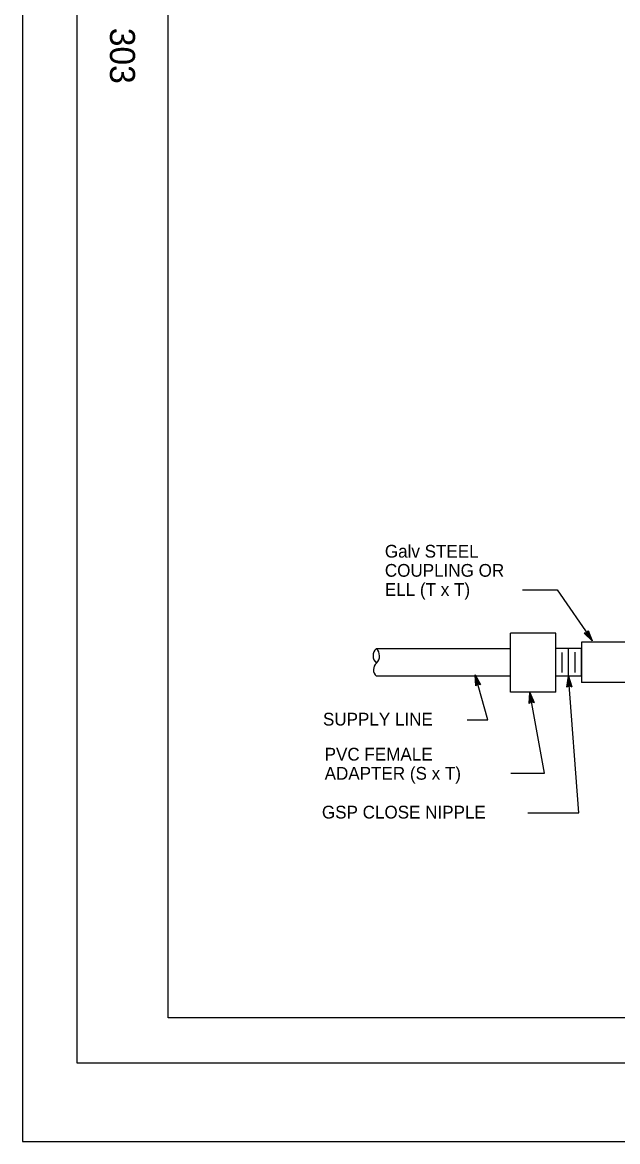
# Model space of a CAD drawing. Extents: x -893 to 867, y -474 to 712.
# Drawn here: x -893 to -567, y -474 to 140 of the extents above; entities that cross this region are included whole.
import ezdxf

# ---------------------------------------------------------------- set-up
doc = ezdxf.new("R2010")
doc.units = 0
for name, color, linetype in [('56 Stage 3 Anno', 7, 'Continuous'), ('57 Undefined', 7, 'Continuous'), ('60 Nongeo Data', 7, 'Continuous'), ('border_PLOTTING-ELEMENTS', 7, 'Continuous'), ('border_rw_22x34_Cut_Lines', 7, 'Continuous'), ('border_SHEET', 7, 'Continuous'), ('border_WITHIN-BORDER-anno', 7, 'Continuous')]:
    doc.layers.add(name, color=color, linetype=linetype)

msp = doc.modelspace()

# ---------------------------------------------------------------- linework, layer by layer
at = {"layer": '56 Stage 3 Anno'}
for points in [[(-618.87, -171.14), (-599.84, -171.14), (-580.5, -198.91)], [(-649.13, -242.45), (-637.9, -242.45), (-644.76, -217.8)], [(-615.9, -293.58), (-587.78, -293.58), (-593.45, -218.53)], [(-625.11, -271.77), (-606.7, -271.77), (-614.81, -227.47)]]:
    msp.add_lwpolyline(points, dxfattribs=at)
for points in [[(-582.79, -193.49), (-580.5, -199.09), (-584.95, -194.99), (-584.54, -194.96), (-581.28, -197.96), (-582.96, -193.86), (-583.13, -194.23), (-582.05, -196.85), (-584.14, -194.93), (-583.73, -194.91), (-582.83, -195.74), (-583.29, -194.6), (-583.42, -194.89), (-584.95, -194.99), (-583.42, -194.89)], [(-644.45, -223.85), (-644.76, -217.8), (-641.92, -223.14), (-642.31, -223.03), (-644.39, -219.12), (-644.17, -223.55), (-643.89, -223.26), (-644.03, -220.42), (-642.7, -222.92), (-643.09, -222.82), (-643.67, -221.73), (-643.61, -222.96), (-643.39, -222.73), (-641.92, -223.14), (-643.39, -222.73)], [(-594.37, -224.51), (-593.45, -218.53), (-591.75, -224.33), (-592.11, -224.14), (-593.36, -219.89), (-594.04, -224.27), (-593.7, -224.04), (-593.27, -221.24), (-592.48, -223.96), (-592.84, -223.77), (-593.18, -222.6), (-593.37, -223.81), (-593.11, -223.63), (-591.75, -224.33), (-593.11, -223.63)], [(-615.05, -233.52), (-614.81, -227.47), (-612.46, -233.05), (-612.84, -232.9), (-614.56, -228.82), (-614.74, -233.25), (-614.44, -232.98), (-614.33, -230.15), (-613.22, -232.76), (-613.61, -232.62), (-614.08, -231.49), (-614.13, -232.72), (-613.89, -232.51), (-612.46, -233.05), (-613.89, -232.51)]]:
    msp.add_lwpolyline(points, close=True, dxfattribs=at)
at = {"layer": '60 Nongeo Data'}
for p, q in [((-600.45, -194.97), (-625.45, -194.97)), ((-625.45, -227.35), (-625.45, -194.97)), ((-600.45, -227.35), (-600.45, -194.97)), ((-586.45, -199.87), (-586.45, -222.06)), ((-557.75, -199.87), (-586.45, -199.87)), ((-699.06, -203.4), (-625.45, -203.4)), ((-586.45, -203.4), (-600.45, -203.4)), ((-596.95, -216.53), (-596.95, -205.5)), ((-593.45, -218.53), (-593.45, -203.4)), ((-589.95, -216.53), (-589.95, -205.39)), ((-586.45, -218.53), (-586.45, -203.4)), ((-625.45, -218.53), (-699.06, -218.53)), ((-586.45, -218.53), (-600.45, -218.53)), ((-557.75, -222.06), (-586.45, -222.06)), ((-600.45, -227.35), (-625.45, -227.35))]:
    msp.add_line(p, q, dxfattribs=at)
for centre, radius, start, end in [((-695.67, -207.34), 5.2, 130.72507, 230.79654), ((-702.76, -207.44), 5.47, 314.03666, 47.48496), ((-695.92, -214.99), 4.72, 129.95639, 228.34833)]:
    msp.add_arc(centre, radius, start, end, dxfattribs=at)
at = {"layer": 'border_PLOTTING-ELEMENTS'}
for points in [[(-893.45, -474.04), (866.55, -474.04), (866.55, 711.96), (-893.45, 711.96)], [(-863.45, 668.96), (836.55, 668.96), (836.55, -431.04), (-863.45, -431.04)]]:
    msp.add_lwpolyline(points, close=True, dxfattribs=at)
at = {"layer": 'border_rw_22x34_Cut_Lines'}
msp.add_lwpolyline([(-863.45, 668.96), (836.55, 668.96), (836.55, -431.04), (-863.45, -431.04)], close=True, dxfattribs=at)
at = {"layer": 'border_SHEET'}
for p, q in [((-813.45, -406.04), (-813.45, 643.96)), ((811.55, -406.04), (-813.45, -406.04))]:
    msp.add_line(p, q, dxfattribs=at)

# ---------------------------------------------------------------- texts
at = {"layer": '57 Undefined'}
for s, p in [('Galv STEEL', (-694.38, -153.44)), ('COUPLING OR', (-694.38, -163.94)), ('ELL (T x T)', (-694.38, -174.44)), ('SUPPLY LINE', (-728.38, -245.62)), ('PVC FEMALE', (-727.45, -264.86)), ('ADAPTER (S x T)', (-727.45, -275.36)), ('GSP CLOSE NIPPLE', (-728.95, -296.67))]:
    msp.add_text(s, height=7, dxfattribs=at).set_placement(p)
at = {"layer": 'border_WITHIN-BORDER-anno'}
msp.add_text('303', height=13.779, rotation=270, dxfattribs=at).set_placement((-845.36, 137.43))

doc.saveas('drawing.dxf')
